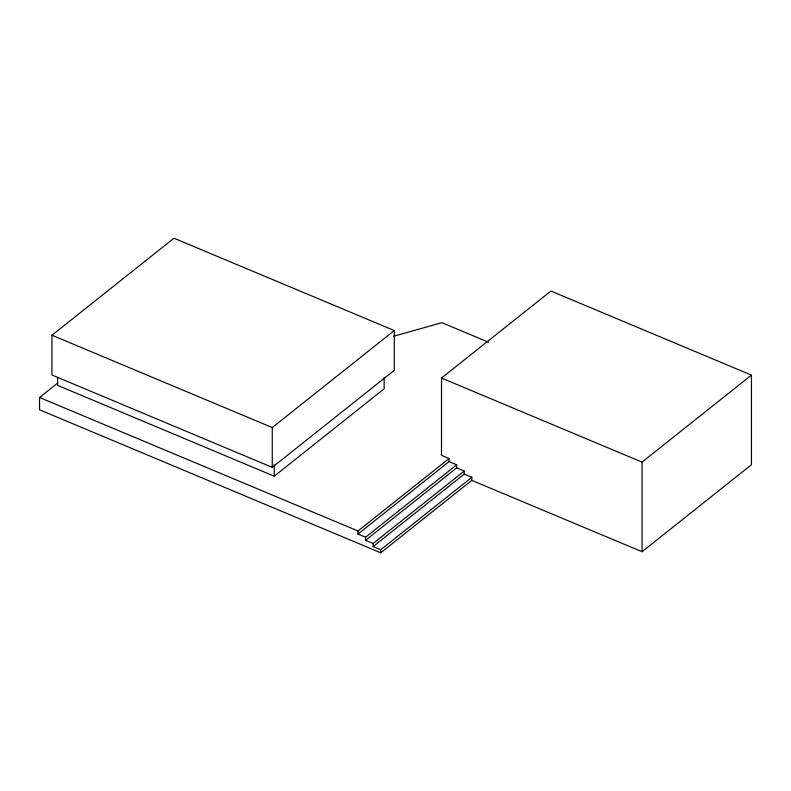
<?xml version="1.0" encoding="UTF-8"?>
<svg xmlns="http://www.w3.org/2000/svg" width="791" height="791" viewBox="0 0 791 791"><rect width="100%" height="100%" fill="white"/><g stroke="black" fill="none" stroke-linecap="round" stroke-linejoin="round"><path stroke-width="1.19" d="M51.959 335.226L173.971 238.2L394.274 330.549L394.274 370.326L272.262 467.352L51.959 375.003L51.959 335.226L272.262 427.565L394.274 330.549M471.822 477.299L380.728 549.725L373.154 546.551L464.238 474.116L471.822 477.299L471.822 480.364L380.728 552.8L39.55 409.787L39.55 397.487L57.862 382.933M57.575 377.347L57.575 385.365L274.24 476.192L384.149 388.786L384.149 377.327M449.08 461.618L456.664 464.792L365.571 537.227L357.997 534.054L449.08 461.618L449.08 458.543L441.507 455.369L441.507 378.049L550.902 291.048L751.45 375.112L751.45 464.722L642.045 551.722L471.822 480.364M357.997 534.054L357.997 530.979L449.08 458.543M456.664 467.867L464.238 471.041L373.154 543.476L365.571 540.302L456.664 467.867L456.664 464.792M642.045 551.722L642.045 462.112L751.45 375.112M393.443 336.323L441.912 322.679L488.462 342.196M441.507 378.049L642.045 462.112M39.55 397.487L357.997 530.979M464.238 471.041L464.238 474.116M380.728 549.725L380.728 552.8M373.154 543.476L373.154 546.551M365.571 537.227L365.571 540.302M274.24 464.722L274.24 476.192M272.262 427.565L272.262 467.352"/></g></svg>
